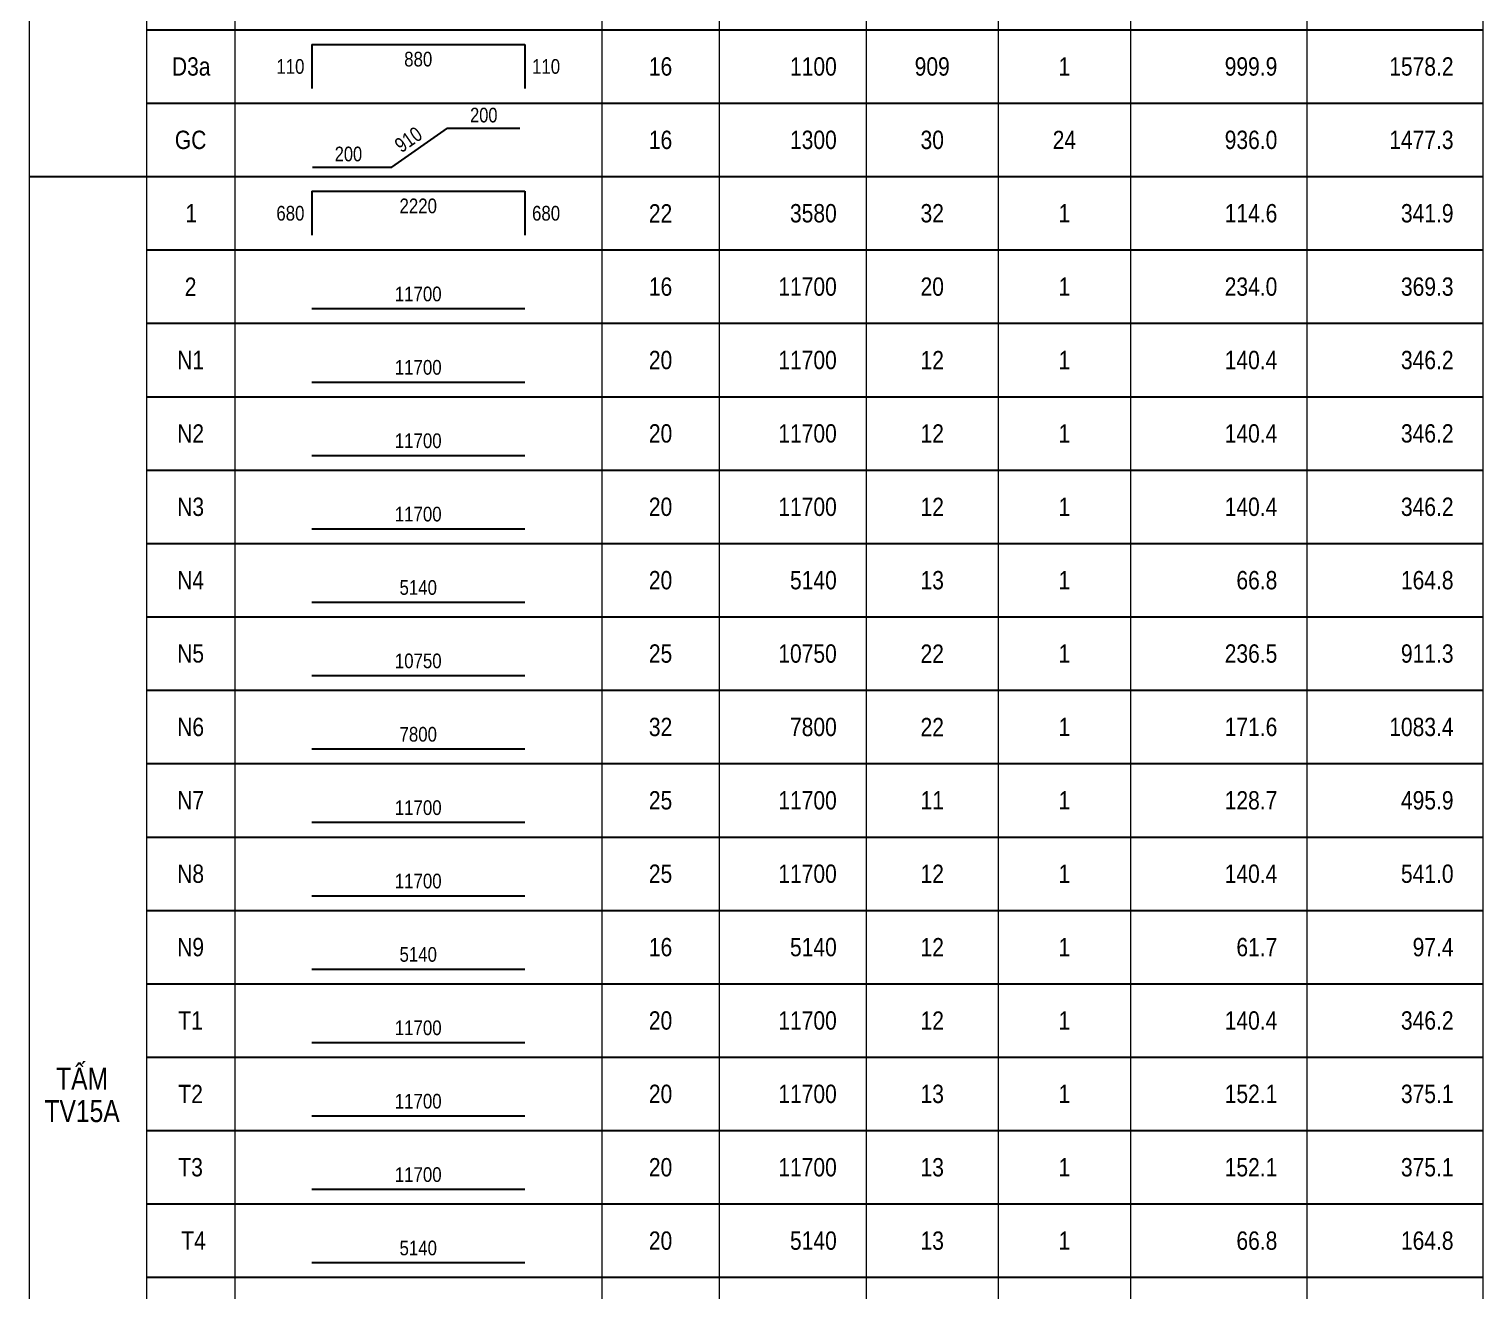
# Model space of a CAD drawing. Header units: millimetres. Extents: x -143483 to 1166745, y -1448440 to -1202244.
# Drawn here: x 521557 to 538057, y -1426578 to -1412249 of the extents above; entities that cross this region are included whole.
import ezdxf
from ezdxf.enums import TextEntityAlignment as Align

# ---------------------------------------------------------------- set-up
doc = ezdxf.new("R2010")
doc.units = ezdxf.units.MM
doc.header["$LTSCALE"] = 30
doc.layers.get('0').update_dxf_attribs({"lineweight": 9})
for name, color, linetype in [('ccu11-Thep', 4, 'Continuous'), ('ccu12-Dai', 6, 'Continuous'), ('ccu12-Manh', 8, 'Continuous'), ('ccu12-Text', 31, 'Continuous'), ('ccu12-Thay', 7, 'Continuous'), ('TEXT', 31, 'Continuous'), ('THEP', 4, 'Continuous')]:
    doc.layers.add(name, color=color, linetype=linetype)
doc.styles.add('ARIAL', font='arial_0.ttf')
doc.styles.add('Arial Narrow', font='ARIALN.TTF')
doc.styles.add('ccu11_simli', font='vnsimli.shx', dxfattribs={"width": 0.8})
doc.styles.add('ROMANS', font='arial_0.ttf', dxfattribs={"width": 0.8})

# ---------------------------------------------------------------- blocks, each defined once
blk = doc.blocks.new('TK_3')
at = {"layer": 'THEP'}
for p, q in [((2250, -200), (2250, -800)), ((5150, -200), (5150, -800))]:
    blk.add_line(p, q, dxfattribs=at)
blk.add_lwpolyline([(2250, -200), (5150, -200)], dxfattribs=at)
at = {"layer": 'TEXT', "style": 'ccu11_simli', "width": 0.8}
for tag, p in [('SH', (608, -500)), ('DK', (7000, -500)), ('SL', (10700, -500)), ('SCK', (12500, -500))]:
    blk.add_attdef(tag, text='', height=250, dxfattribs=at).set_placement(p, align=Align.MIDDLE)
blk.add_attdef('L2', text='', height=200, dxfattribs=at).set_placement((3700, -300), align=Align.TOP_CENTER)
for tag, height, p in [('L', 250, (9400, -500)), ('LA', 250, (15400, -500)), ('KL', 250, (17800, -500)), ('L1', 200, (2150, -500))]:
    blk.add_attdef(tag, text='', height=height, dxfattribs=at).set_placement(p, align=Align.MIDDLE_RIGHT)
blk.add_attdef('L3', text='', height=200, dxfattribs=at).set_placement((5250, -500), align=Align.MIDDLE_LEFT)
blk = doc.blocks.new('TK_0')
at = {"layer": 'TEXT', "style": 'ROMANS', "width": 0.8}
for tag, p in [('SH', (600, -500)), ('DK', (7000, -500)), ('SL', (10700, -500)), ('SCK', (12500, -500))]:
    blk.add_attdef(tag, text='', height=250, dxfattribs=at).set_placement(p, align=Align.MIDDLE)
for tag, p in [('L', (9400, -500)), ('LA', (15400, -500)), ('KL', (17800, -500))]:
    blk.add_attdef(tag, text='', height=250, dxfattribs=at).set_placement(p, align=Align.MIDDLE_RIGHT)
blk = doc.blocks.new('TK_1')
at = {"layer": 'THEP'}
blk.add_lwpolyline([(2250, -800), (5150, -800)], dxfattribs=at)
at = {"layer": 'TEXT', "style": 'ROMANS', "width": 0.8}
for tag, p in [('SH', (600, -500)), ('DK', (7000, -500)), ('SL', (10700, -500)), ('SCK', (12500, -500))]:
    blk.add_attdef(tag, text='', height=250, dxfattribs=at).set_placement(p, align=Align.MIDDLE)
for tag, p in [('L', (9400, -500)), ('LA', (15400, -500)), ('KL', (17800, -500))]:
    blk.add_attdef(tag, text='', height=250, dxfattribs=at).set_placement(p, align=Align.MIDDLE_RIGHT)
blk.add_attdef('L1', text='', height=200, dxfattribs=at).set_placement((3700, -700), align=Align.CENTER)

msp = doc.modelspace()

# ---------------------------------------------------------------- linework, layer by layer
for p, q in [((521557.22, -1386756.62), (521557.22, -1413923.29)), ((522890.56, -1386756.62), (522890.56, -1413923.29)), ((523890.56, -1386756.62), (523890.56, -1413923.29)), ((528057.22, -1386756.62), (528057.22, -1413923.29)), ((529390.56, -1386756.62), (529390.56, -1413923.29)), ((531057.22, -1386756.62), (531057.22, -1413923.29)), ((532557.22, -1386756.62), (532557.22, -1413923.29)), ((534057.22, -1386756.62), (534057.22, -1413923.29)), ((536057.22, -1386756.62), (536057.22, -1413923.29)), ((538057.22, -1386756.62), (538057.22, -1413923.29)), ((521557.22, -1413923.29), (521557.22, -1437256.63)), ((522890.56, -1413923.29), (522890.56, -1437256.63)), ((523890.56, -1413923.29), (523890.56, -1437256.63)), ((528057.22, -1413923.29), (528057.22, -1437256.63)), ((529390.56, -1413923.29), (529390.56, -1437256.63)), ((531057.22, -1413923.29), (531057.22, -1437256.63)), ((532557.22, -1413923.29), (532557.22, -1437256.63)), ((534057.22, -1413923.29), (534057.22, -1437256.63)), ((536057.22, -1413923.29), (536057.22, -1437256.63)), ((538057.22, -1413923.29), (538057.22, -1437256.63))]:
    msp.add_line(p, q)
at = {"layer": 'ccu11-Thep', "ltscale": 3000, "flags": 128}
msp.add_lwpolyline([(524772.65, -1413815.69), (525674.19, -1413815.69), (526305.34, -1413373.99), (527128.11, -1413373.99)], dxfattribs=at)
at = {"layer": 'ccu12-Manh'}
for p, q in [((522890.56, -1412256.63), (538057.22, -1412256.63)), ((522890.56, -1412256.63), (538057.22, -1412256.63)), ((522890.56, -1413089.96), (538057.22, -1413089.96)), ((531057.22, -1413089.96), (532557.22, -1413089.96)), ((521557.22, -1413923.29), (538057.22, -1413923.29)), ((522890.56, -1414756.63), (538057.22, -1414756.63)), ((522890.56, -1414756.63), (538057.22, -1414756.63)), ((522890.56, -1415589.96), (538057.22, -1415589.96)), ((522890.56, -1416423.29), (538057.22, -1416423.29)), ((522890.56, -1417256.63), (538057.22, -1417256.63)), ((522890.56, -1418089.96), (538057.22, -1418089.96)), ((522890.56, -1418923.29), (538057.22, -1418923.29)), ((522890.56, -1419756.63), (538057.22, -1419756.63)), ((522890.56, -1420589.96), (538057.22, -1420589.96)), ((522890.56, -1421423.29), (538057.22, -1421423.29)), ((522890.56, -1422256.63), (538057.22, -1422256.63)), ((522890.56, -1423089.96), (538057.22, -1423089.96)), ((522890.56, -1423923.29), (538057.22, -1423923.29)), ((522890.56, -1424756.63), (538057.22, -1424756.63)), ((522890.56, -1425589.96), (538057.22, -1425589.96)), ((522890.56, -1426423.29), (538057.22, -1426423.29))]:
    msp.add_line(p, q, dxfattribs=at)
at = {"layer": 'ccu12-Thay'}
msp.add_line((521557.22, -1413923.29), (538057.22, -1413923.29), dxfattribs=at)

# ---------------------------------------------------------------- block references
at = {"ltscale": 0.2}
ref = msp.add_blockref('TK_0', (522890.56, -1413089.96), dxfattribs=dict(at, xscale=0.833333338333486, yscale=0.833333338333486, zscale=0.833333338333486))
ref.add_attrib('SH', 'GC', dxfattribs={"layer": 'TEXT', "color": 1, "ltscale": 0.2, "height": 208.333, "style": 'Arial Narrow'}).set_placement((523390.56, -1413506.63), align=Align.MIDDLE)
ref.add_attrib('DK', '16', dxfattribs={"layer": 'TEXT', "color": 1, "ltscale": 0.2, "height": 208.333, "style": 'Arial Narrow'}).set_placement((528723.89, -1413506.63), align=Align.MIDDLE)
ref.add_attrib('L', '1300', dxfattribs={"layer": 'TEXT', "ltscale": 0.2, "height": 208.333, "style": 'Arial Narrow'}).set_placement((530723.89, -1413506.63), align=Align.MIDDLE_RIGHT)
ref.add_attrib('SL', '30', dxfattribs={"layer": 'TEXT', "color": 1, "ltscale": 0.2, "height": 208.333, "style": 'Arial Narrow'}).set_placement((531807.22, -1413506.63), align=Align.MIDDLE)
ref.add_attrib('SCK', '24', dxfattribs={"layer": 'TEXT', "color": 1, "ltscale": 0.2, "height": 208.333, "style": 'Arial Narrow'}).set_placement((533307.22, -1413506.63), align=Align.MIDDLE)
ref.add_attrib('LA', '936.0', dxfattribs={"layer": 'TEXT', "ltscale": 0.2, "height": 208.333, "style": 'Arial Narrow'}).set_placement((535723.89, -1413506.63), align=Align.MIDDLE_RIGHT)
ref.add_attrib('KL', '1477.3', dxfattribs={"layer": 'TEXT', "ltscale": 0.2, "height": 208.333, "style": 'Arial Narrow'}).set_placement((537723.89, -1413506.63), align=Align.MIDDLE_RIGHT)
at = {"layer": 'ccu12-Dai', "ltscale": 10000}
ref = msp.add_blockref('TK_3', (522890.56, -1412256.63), dxfattribs=dict(at, xscale=0.833333338333486, yscale=0.833333338333486, zscale=0.833333338333486))
ref.add_attrib('SH', 'D3a', dxfattribs={"layer": 'TEXT', "color": 1, "ltscale": 10000, "height": 208.333, "style": 'Arial Narrow'}).set_placement((523397.22, -1412673.29), align=Align.MIDDLE)
ref.add_attrib('DK', '16', dxfattribs={"layer": 'TEXT', "color": 1, "ltscale": 10000, "height": 208.333, "style": 'Arial Narrow'}).set_placement((528723.89, -1412673.29), align=Align.MIDDLE)
ref.add_attrib('L', '1100', dxfattribs={"layer": 'TEXT', "ltscale": 10000, "height": 208.333, "style": 'Arial Narrow'}).set_placement((530723.89, -1412673.29), align=Align.MIDDLE_RIGHT)
ref.add_attrib('SL', '909', dxfattribs={"layer": 'TEXT', "color": 1, "ltscale": 10000, "height": 208.333, "style": 'Arial Narrow'}).set_placement((531807.22, -1412673.29), align=Align.MIDDLE)
ref.add_attrib('SCK', '1', dxfattribs={"layer": 'TEXT', "color": 1, "ltscale": 10000, "height": 208.33, "style": 'Arial Narrow'}).set_placement((533307.22, -1412673.29), align=Align.MIDDLE)
ref.add_attrib('LA', '999.9', dxfattribs={"layer": 'TEXT', "ltscale": 10000, "height": 208.333, "style": 'Arial Narrow'}).set_placement((535723.89, -1412673.29), align=Align.MIDDLE_RIGHT)
ref.add_attrib('KL', '1578.2', dxfattribs={"layer": 'TEXT', "ltscale": 10000, "height": 208.333, "style": 'Arial Narrow'}).set_placement((537723.89, -1412673.29), align=Align.MIDDLE_RIGHT)
ref.add_attrib('L1', '110', dxfattribs={"layer": 'TEXT', "ltscale": 10000, "height": 166.667, "style": 'Arial Narrow'}).set_placement((524682.22, -1412673.29), align=Align.MIDDLE_RIGHT)
ref.add_attrib('L2', '880', dxfattribs={"layer": 'TEXT', "ltscale": 10000, "height": 166.667, "style": 'Arial Narrow'}).set_placement((525973.89, -1412506.63), align=Align.TOP_CENTER)
ref.add_attrib('L3', '110', dxfattribs={"layer": 'TEXT', "ltscale": 10000, "height": 166.667, "style": 'Arial Narrow'}).set_placement((527265.56, -1412673.29), align=Align.MIDDLE_LEFT)
ref = msp.add_blockref('TK_3', (522890.56, -1413923.29), dxfattribs=dict(at, xscale=0.833333338333486, yscale=0.833333338333486, zscale=0.833333338333486))
ref.add_attrib('SH', '1', dxfattribs={"layer": 'TEXT', "color": 1, "ltscale": 10000, "height": 208.33, "style": 'Arial Narrow'}).set_placement((523397.22, -1414339.96), align=Align.MIDDLE)
ref.add_attrib('DK', '22', dxfattribs={"layer": 'TEXT', "color": 1, "ltscale": 10000, "height": 208.333, "style": 'Arial Narrow'}).set_placement((528723.89, -1414339.96), align=Align.MIDDLE)
ref.add_attrib('L', '3580', dxfattribs={"layer": 'TEXT', "ltscale": 10000, "height": 208.333, "style": 'Arial Narrow'}).set_placement((530723.89, -1414339.96), align=Align.MIDDLE_RIGHT)
ref.add_attrib('SL', '32', dxfattribs={"layer": 'TEXT', "color": 1, "ltscale": 10000, "height": 208.333, "style": 'Arial Narrow'}).set_placement((531807.22, -1414339.96), align=Align.MIDDLE)
ref.add_attrib('SCK', '1', dxfattribs={"layer": 'TEXT', "color": 1, "ltscale": 10000, "height": 208.33, "style": 'Arial Narrow'}).set_placement((533307.22, -1414339.96), align=Align.MIDDLE)
ref.add_attrib('LA', '114.6', dxfattribs={"layer": 'TEXT', "ltscale": 10000, "height": 208.333, "style": 'Arial Narrow'}).set_placement((535723.89, -1414339.96), align=Align.MIDDLE_RIGHT)
ref.add_attrib('KL', '341.9', dxfattribs={"layer": 'TEXT', "ltscale": 10000, "height": 208.333, "style": 'Arial Narrow'}).set_placement((537723.89, -1414339.96), align=Align.MIDDLE_RIGHT)
ref.add_attrib('L1', '680', dxfattribs={"layer": 'TEXT', "ltscale": 10000, "height": 166.667, "style": 'Arial Narrow'}).set_placement((524682.22, -1414339.96), align=Align.MIDDLE_RIGHT)
ref.add_attrib('L2', '2220', dxfattribs={"layer": 'TEXT', "ltscale": 10000, "height": 166.667, "style": 'Arial Narrow'}).set_placement((525973.89, -1414173.29), align=Align.TOP_CENTER)
ref.add_attrib('L3', '680', dxfattribs={"layer": 'TEXT', "ltscale": 10000, "height": 166.667, "style": 'Arial Narrow'}).set_placement((527265.56, -1414339.96), align=Align.MIDDLE_LEFT)
ref = msp.add_blockref('TK_1', (522890.56, -1414756.63), dxfattribs=dict(at, xscale=0.833333338333486, yscale=0.833333338333486, zscale=0.833333338333486))
ref.add_attrib('SH', '2', dxfattribs={"layer": 'TEXT', "color": 1, "ltscale": 10000, "height": 208.33, "style": 'Arial Narrow'}).set_placement((523390.56, -1415173.29), align=Align.MIDDLE)
ref.add_attrib('DK', '16', dxfattribs={"layer": 'TEXT', "color": 1, "ltscale": 10000, "height": 208.333, "style": 'Arial Narrow'}).set_placement((528723.89, -1415173.29), align=Align.MIDDLE)
ref.add_attrib('L', '11700', dxfattribs={"layer": 'TEXT', "ltscale": 10000, "height": 208.333, "style": 'Arial Narrow'}).set_placement((530723.89, -1415173.29), align=Align.MIDDLE_RIGHT)
ref.add_attrib('SL', '20', dxfattribs={"layer": 'TEXT', "color": 1, "ltscale": 10000, "height": 208.333, "style": 'Arial Narrow'}).set_placement((531807.22, -1415173.29), align=Align.MIDDLE)
ref.add_attrib('SCK', '1', dxfattribs={"layer": 'TEXT', "color": 1, "ltscale": 10000, "height": 208.33, "style": 'Arial Narrow'}).set_placement((533307.22, -1415173.29), align=Align.MIDDLE)
ref.add_attrib('LA', '234.0', dxfattribs={"layer": 'TEXT', "ltscale": 10000, "height": 208.333, "style": 'Arial Narrow'}).set_placement((535723.89, -1415173.29), align=Align.MIDDLE_RIGHT)
ref.add_attrib('KL', '369.3', dxfattribs={"layer": 'TEXT', "ltscale": 10000, "height": 208.333, "style": 'Arial Narrow'}).set_placement((537723.89, -1415173.29), align=Align.MIDDLE_RIGHT)
ref.add_attrib('L1', '11700', dxfattribs={"layer": 'TEXT', "ltscale": 10000, "height": 166.667, "style": 'Arial Narrow'}).set_placement((525973.89, -1415339.96), align=Align.CENTER)
ref = msp.add_blockref('TK_1', (522890.56, -1415589.96), dxfattribs=dict(at, xscale=0.833333338333486, yscale=0.833333338333486, zscale=0.833333338333486))
ref.add_attrib('SH', 'N1', dxfattribs={"layer": 'TEXT', "color": 1, "ltscale": 10000, "height": 208.333, "style": 'Arial Narrow'}).set_placement((523390.56, -1416006.63), align=Align.MIDDLE)
ref.add_attrib('DK', '20', dxfattribs={"layer": 'TEXT', "color": 1, "ltscale": 10000, "height": 208.333, "style": 'Arial Narrow'}).set_placement((528723.89, -1416006.63), align=Align.MIDDLE)
ref.add_attrib('L', '11700', dxfattribs={"layer": 'TEXT', "ltscale": 10000, "height": 208.333, "style": 'Arial Narrow'}).set_placement((530723.89, -1416006.63), align=Align.MIDDLE_RIGHT)
ref.add_attrib('SL', '12', dxfattribs={"layer": 'TEXT', "color": 1, "ltscale": 10000, "height": 208.333, "style": 'Arial Narrow'}).set_placement((531807.22, -1416006.63), align=Align.MIDDLE)
ref.add_attrib('SCK', '1', dxfattribs={"layer": 'TEXT', "color": 1, "ltscale": 10000, "height": 208.33, "style": 'Arial Narrow'}).set_placement((533307.22, -1416006.63), align=Align.MIDDLE)
ref.add_attrib('LA', '140.4', dxfattribs={"layer": 'TEXT', "ltscale": 10000, "height": 208.333, "style": 'Arial Narrow'}).set_placement((535723.89, -1416006.63), align=Align.MIDDLE_RIGHT)
ref.add_attrib('KL', '346.2', dxfattribs={"layer": 'TEXT', "ltscale": 10000, "height": 208.333, "style": 'Arial Narrow'}).set_placement((537723.89, -1416006.63), align=Align.MIDDLE_RIGHT)
ref.add_attrib('L1', '11700', dxfattribs={"layer": 'TEXT', "ltscale": 10000, "height": 166.667, "style": 'Arial Narrow'}).set_placement((525973.89, -1416173.29), align=Align.CENTER)
ref = msp.add_blockref('TK_1', (522890.56, -1416423.29), dxfattribs=dict(at, xscale=0.833333338333486, yscale=0.833333338333486, zscale=0.833333338333486))
ref.add_attrib('SH', 'N2', dxfattribs={"layer": 'TEXT', "color": 1, "ltscale": 10000, "height": 208.333, "style": 'Arial Narrow'}).set_placement((523390.56, -1416839.96), align=Align.MIDDLE)
ref.add_attrib('DK', '20', dxfattribs={"layer": 'TEXT', "color": 1, "ltscale": 10000, "height": 208.333, "style": 'Arial Narrow'}).set_placement((528723.89, -1416839.96), align=Align.MIDDLE)
ref.add_attrib('L', '11700', dxfattribs={"layer": 'TEXT', "ltscale": 10000, "height": 208.333, "style": 'Arial Narrow'}).set_placement((530723.89, -1416839.96), align=Align.MIDDLE_RIGHT)
ref.add_attrib('SL', '12', dxfattribs={"layer": 'TEXT', "color": 1, "ltscale": 10000, "height": 208.333, "style": 'Arial Narrow'}).set_placement((531807.22, -1416839.96), align=Align.MIDDLE)
ref.add_attrib('SCK', '1', dxfattribs={"layer": 'TEXT', "color": 1, "ltscale": 10000, "height": 208.33, "style": 'Arial Narrow'}).set_placement((533307.22, -1416839.96), align=Align.MIDDLE)
ref.add_attrib('LA', '140.4', dxfattribs={"layer": 'TEXT', "ltscale": 10000, "height": 208.333, "style": 'Arial Narrow'}).set_placement((535723.89, -1416839.96), align=Align.MIDDLE_RIGHT)
ref.add_attrib('KL', '346.2', dxfattribs={"layer": 'TEXT', "ltscale": 10000, "height": 208.333, "style": 'Arial Narrow'}).set_placement((537723.89, -1416839.96), align=Align.MIDDLE_RIGHT)
ref.add_attrib('L1', '11700', dxfattribs={"layer": 'TEXT', "ltscale": 10000, "height": 166.667, "style": 'Arial Narrow'}).set_placement((525973.89, -1417006.63), align=Align.CENTER)
ref = msp.add_blockref('TK_1', (522890.56, -1417256.63), dxfattribs=dict(at, xscale=0.833333338333486, yscale=0.833333338333486, zscale=0.833333338333486))
ref.add_attrib('SH', 'N3', dxfattribs={"layer": 'TEXT', "color": 1, "ltscale": 10000, "height": 208.333, "style": 'Arial Narrow'}).set_placement((523390.56, -1417673.29), align=Align.MIDDLE)
ref.add_attrib('DK', '20', dxfattribs={"layer": 'TEXT', "color": 1, "ltscale": 10000, "height": 208.333, "style": 'Arial Narrow'}).set_placement((528723.89, -1417673.29), align=Align.MIDDLE)
ref.add_attrib('L', '11700', dxfattribs={"layer": 'TEXT', "ltscale": 10000, "height": 208.333, "style": 'Arial Narrow'}).set_placement((530723.89, -1417673.29), align=Align.MIDDLE_RIGHT)
ref.add_attrib('SL', '12', dxfattribs={"layer": 'TEXT', "color": 1, "ltscale": 10000, "height": 208.333, "style": 'Arial Narrow'}).set_placement((531807.22, -1417673.29), align=Align.MIDDLE)
ref.add_attrib('SCK', '1', dxfattribs={"layer": 'TEXT', "color": 1, "ltscale": 10000, "height": 208.33, "style": 'Arial Narrow'}).set_placement((533307.22, -1417673.29), align=Align.MIDDLE)
ref.add_attrib('LA', '140.4', dxfattribs={"layer": 'TEXT', "ltscale": 10000, "height": 208.333, "style": 'Arial Narrow'}).set_placement((535723.89, -1417673.29), align=Align.MIDDLE_RIGHT)
ref.add_attrib('KL', '346.2', dxfattribs={"layer": 'TEXT', "ltscale": 10000, "height": 208.333, "style": 'Arial Narrow'}).set_placement((537723.89, -1417673.29), align=Align.MIDDLE_RIGHT)
ref.add_attrib('L1', '11700', dxfattribs={"layer": 'TEXT', "ltscale": 10000, "height": 166.667, "style": 'Arial Narrow'}).set_placement((525973.89, -1417839.96), align=Align.CENTER)
ref = msp.add_blockref('TK_1', (522890.56, -1418089.96), dxfattribs=dict(at, xscale=0.833333338333486, yscale=0.833333338333486, zscale=0.833333338333486))
ref.add_attrib('SH', 'N4', dxfattribs={"layer": 'TEXT', "color": 1, "ltscale": 10000, "height": 208.333, "style": 'Arial Narrow'}).set_placement((523390.56, -1418506.63), align=Align.MIDDLE)
ref.add_attrib('DK', '20', dxfattribs={"layer": 'TEXT', "color": 1, "ltscale": 10000, "height": 208.333, "style": 'Arial Narrow'}).set_placement((528723.89, -1418506.63), align=Align.MIDDLE)
ref.add_attrib('L', '5140', dxfattribs={"layer": 'TEXT', "ltscale": 10000, "height": 208.333, "style": 'Arial Narrow'}).set_placement((530723.89, -1418506.63), align=Align.MIDDLE_RIGHT)
ref.add_attrib('SL', '13', dxfattribs={"layer": 'TEXT', "color": 1, "ltscale": 10000, "height": 208.333, "style": 'Arial Narrow'}).set_placement((531807.22, -1418506.63), align=Align.MIDDLE)
ref.add_attrib('SCK', '1', dxfattribs={"layer": 'TEXT', "color": 1, "ltscale": 10000, "height": 208.33, "style": 'Arial Narrow'}).set_placement((533307.22, -1418506.63), align=Align.MIDDLE)
ref.add_attrib('LA', '66.8', dxfattribs={"layer": 'TEXT', "ltscale": 10000, "height": 208.333, "style": 'Arial Narrow'}).set_placement((535723.89, -1418506.63), align=Align.MIDDLE_RIGHT)
ref.add_attrib('KL', '164.8', dxfattribs={"layer": 'TEXT', "ltscale": 10000, "height": 208.333, "style": 'Arial Narrow'}).set_placement((537723.89, -1418506.63), align=Align.MIDDLE_RIGHT)
ref.add_attrib('L1', '5140', dxfattribs={"layer": 'TEXT', "ltscale": 10000, "height": 166.667, "style": 'Arial Narrow'}).set_placement((525973.89, -1418673.29), align=Align.CENTER)
ref = msp.add_blockref('TK_1', (522890.56, -1418923.29), dxfattribs=dict(at, xscale=0.833333338333486, yscale=0.833333338333486, zscale=0.833333338333486))
ref.add_attrib('SH', 'N5', dxfattribs={"layer": 'TEXT', "color": 1, "ltscale": 10000, "height": 208.333, "style": 'Arial Narrow'}).set_placement((523390.56, -1419339.96), align=Align.MIDDLE)
ref.add_attrib('DK', '25', dxfattribs={"layer": 'TEXT', "color": 1, "ltscale": 10000, "height": 208.333, "style": 'Arial Narrow'}).set_placement((528723.89, -1419339.96), align=Align.MIDDLE)
ref.add_attrib('L', '10750', dxfattribs={"layer": 'TEXT', "ltscale": 10000, "height": 208.333, "style": 'Arial Narrow'}).set_placement((530723.89, -1419339.96), align=Align.MIDDLE_RIGHT)
ref.add_attrib('SL', '22', dxfattribs={"layer": 'TEXT', "color": 1, "ltscale": 10000, "height": 208.333, "style": 'Arial Narrow'}).set_placement((531807.22, -1419339.96), align=Align.MIDDLE)
ref.add_attrib('SCK', '1', dxfattribs={"layer": 'TEXT', "color": 1, "ltscale": 10000, "height": 208.33, "style": 'Arial Narrow'}).set_placement((533307.22, -1419339.96), align=Align.MIDDLE)
ref.add_attrib('LA', '236.5', dxfattribs={"layer": 'TEXT', "ltscale": 10000, "height": 208.333, "style": 'Arial Narrow'}).set_placement((535723.89, -1419339.96), align=Align.MIDDLE_RIGHT)
ref.add_attrib('KL', '911.3', dxfattribs={"layer": 'TEXT', "ltscale": 10000, "height": 208.333, "style": 'Arial Narrow'}).set_placement((537723.89, -1419339.96), align=Align.MIDDLE_RIGHT)
ref.add_attrib('L1', '10750', dxfattribs={"layer": 'TEXT', "ltscale": 10000, "height": 166.667, "style": 'Arial Narrow'}).set_placement((525973.89, -1419506.63), align=Align.CENTER)
ref = msp.add_blockref('TK_1', (522890.56, -1419756.63), dxfattribs=dict(at, xscale=0.833333338333486, yscale=0.833333338333486, zscale=0.833333338333486))
ref.add_attrib('SH', 'N6', dxfattribs={"layer": 'TEXT', "color": 1, "ltscale": 10000, "height": 208.333, "style": 'Arial Narrow'}).set_placement((523390.56, -1420173.29), align=Align.MIDDLE)
ref.add_attrib('DK', '32', dxfattribs={"layer": 'TEXT', "color": 1, "ltscale": 10000, "height": 208.333, "style": 'Arial Narrow'}).set_placement((528723.89, -1420173.29), align=Align.MIDDLE)
ref.add_attrib('L', '7800', dxfattribs={"layer": 'TEXT', "ltscale": 10000, "height": 208.333, "style": 'Arial Narrow'}).set_placement((530723.89, -1420173.29), align=Align.MIDDLE_RIGHT)
ref.add_attrib('SL', '22', dxfattribs={"layer": 'TEXT', "color": 1, "ltscale": 10000, "height": 208.333, "style": 'Arial Narrow'}).set_placement((531807.22, -1420173.29), align=Align.MIDDLE)
ref.add_attrib('SCK', '1', dxfattribs={"layer": 'TEXT', "color": 1, "ltscale": 10000, "height": 208.33, "style": 'Arial Narrow'}).set_placement((533307.22, -1420173.29), align=Align.MIDDLE)
ref.add_attrib('LA', '171.6', dxfattribs={"layer": 'TEXT', "ltscale": 10000, "height": 208.333, "style": 'Arial Narrow'}).set_placement((535723.89, -1420173.29), align=Align.MIDDLE_RIGHT)
ref.add_attrib('KL', '1083.4', dxfattribs={"layer": 'TEXT', "ltscale": 10000, "height": 208.333, "style": 'Arial Narrow'}).set_placement((537723.89, -1420173.29), align=Align.MIDDLE_RIGHT)
ref.add_attrib('L1', '7800', dxfattribs={"layer": 'TEXT', "ltscale": 10000, "height": 166.667, "style": 'Arial Narrow'}).set_placement((525973.89, -1420339.96), align=Align.CENTER)
ref = msp.add_blockref('TK_1', (522890.56, -1420589.96), dxfattribs=dict(at, xscale=0.833333338333486, yscale=0.833333338333486, zscale=0.833333338333486))
ref.add_attrib('SH', 'N7', dxfattribs={"layer": 'TEXT', "color": 1, "ltscale": 10000, "height": 208.333, "style": 'Arial Narrow'}).set_placement((523390.56, -1421006.63), align=Align.MIDDLE)
ref.add_attrib('DK', '25', dxfattribs={"layer": 'TEXT', "color": 1, "ltscale": 10000, "height": 208.333, "style": 'Arial Narrow'}).set_placement((528723.89, -1421006.63), align=Align.MIDDLE)
ref.add_attrib('L', '11700', dxfattribs={"layer": 'TEXT', "ltscale": 10000, "height": 208.333, "style": 'Arial Narrow'}).set_placement((530723.89, -1421006.63), align=Align.MIDDLE_RIGHT)
ref.add_attrib('SL', '11', dxfattribs={"layer": 'TEXT', "color": 1, "ltscale": 10000, "height": 208.333, "style": 'Arial Narrow'}).set_placement((531807.22, -1421006.63), align=Align.MIDDLE)
ref.add_attrib('SCK', '1', dxfattribs={"layer": 'TEXT', "color": 1, "ltscale": 10000, "height": 208.33, "style": 'Arial Narrow'}).set_placement((533307.22, -1421006.63), align=Align.MIDDLE)
ref.add_attrib('LA', '128.7', dxfattribs={"layer": 'TEXT', "ltscale": 10000, "height": 208.333, "style": 'Arial Narrow'}).set_placement((535723.89, -1421006.63), align=Align.MIDDLE_RIGHT)
ref.add_attrib('KL', '495.9', dxfattribs={"layer": 'TEXT', "ltscale": 10000, "height": 208.333, "style": 'Arial Narrow'}).set_placement((537723.89, -1421006.63), align=Align.MIDDLE_RIGHT)
ref.add_attrib('L1', '11700', dxfattribs={"layer": 'TEXT', "ltscale": 10000, "height": 166.667, "style": 'Arial Narrow'}).set_placement((525973.89, -1421173.29), align=Align.CENTER)
ref = msp.add_blockref('TK_1', (522890.56, -1421423.29), dxfattribs=dict(at, xscale=0.833333338333486, yscale=0.833333338333486, zscale=0.833333338333486))
ref.add_attrib('SH', 'N8', dxfattribs={"layer": 'TEXT', "color": 1, "ltscale": 10000, "height": 208.333, "style": 'Arial Narrow'}).set_placement((523390.56, -1421839.96), align=Align.MIDDLE)
ref.add_attrib('DK', '25', dxfattribs={"layer": 'TEXT', "color": 1, "ltscale": 10000, "height": 208.333, "style": 'Arial Narrow'}).set_placement((528723.89, -1421839.96), align=Align.MIDDLE)
ref.add_attrib('L', '11700', dxfattribs={"layer": 'TEXT', "ltscale": 10000, "height": 208.333, "style": 'Arial Narrow'}).set_placement((530723.89, -1421839.96), align=Align.MIDDLE_RIGHT)
ref.add_attrib('SL', '12', dxfattribs={"layer": 'TEXT', "color": 1, "ltscale": 10000, "height": 208.333, "style": 'Arial Narrow'}).set_placement((531807.22, -1421839.96), align=Align.MIDDLE)
ref.add_attrib('SCK', '1', dxfattribs={"layer": 'TEXT', "color": 1, "ltscale": 10000, "height": 208.33, "style": 'Arial Narrow'}).set_placement((533307.22, -1421839.96), align=Align.MIDDLE)
ref.add_attrib('LA', '140.4', dxfattribs={"layer": 'TEXT', "ltscale": 10000, "height": 208.333, "style": 'Arial Narrow'}).set_placement((535723.89, -1421839.96), align=Align.MIDDLE_RIGHT)
ref.add_attrib('KL', '541.0', dxfattribs={"layer": 'TEXT', "ltscale": 10000, "height": 208.333, "style": 'Arial Narrow'}).set_placement((537723.89, -1421839.96), align=Align.MIDDLE_RIGHT)
ref.add_attrib('L1', '11700', dxfattribs={"layer": 'TEXT', "ltscale": 10000, "height": 166.667, "style": 'Arial Narrow'}).set_placement((525973.89, -1422006.63), align=Align.CENTER)
ref = msp.add_blockref('TK_1', (522890.56, -1422256.63), dxfattribs=dict(at, xscale=0.833333338333486, yscale=0.833333338333486, zscale=0.833333338333486))
ref.add_attrib('SH', 'N9', dxfattribs={"layer": 'TEXT', "color": 1, "ltscale": 10000, "height": 208.333, "style": 'Arial Narrow'}).set_placement((523390.56, -1422673.29), align=Align.MIDDLE)
ref.add_attrib('DK', '16', dxfattribs={"layer": 'TEXT', "color": 1, "ltscale": 10000, "height": 208.333, "style": 'Arial Narrow'}).set_placement((528723.89, -1422673.29), align=Align.MIDDLE)
ref.add_attrib('L', '5140', dxfattribs={"layer": 'TEXT', "ltscale": 10000, "height": 208.333, "style": 'Arial Narrow'}).set_placement((530723.89, -1422673.29), align=Align.MIDDLE_RIGHT)
ref.add_attrib('SL', '12', dxfattribs={"layer": 'TEXT', "color": 1, "ltscale": 10000, "height": 208.333, "style": 'Arial Narrow'}).set_placement((531807.22, -1422673.29), align=Align.MIDDLE)
ref.add_attrib('SCK', '1', dxfattribs={"layer": 'TEXT', "color": 1, "ltscale": 10000, "height": 208.33, "style": 'Arial Narrow'}).set_placement((533307.22, -1422673.29), align=Align.MIDDLE)
ref.add_attrib('LA', '61.7', dxfattribs={"layer": 'TEXT', "ltscale": 10000, "height": 208.333, "style": 'Arial Narrow'}).set_placement((535723.89, -1422673.29), align=Align.MIDDLE_RIGHT)
ref.add_attrib('KL', '97.4', dxfattribs={"layer": 'TEXT', "ltscale": 10000, "height": 208.333, "style": 'Arial Narrow'}).set_placement((537723.89, -1422673.29), align=Align.MIDDLE_RIGHT)
ref.add_attrib('L1', '5140', dxfattribs={"layer": 'TEXT', "ltscale": 10000, "height": 166.667, "style": 'Arial Narrow'}).set_placement((525973.89, -1422839.96), align=Align.CENTER)
ref = msp.add_blockref('TK_1', (522890.56, -1423089.96), dxfattribs=dict(at, xscale=0.833333338333486, yscale=0.833333338333486, zscale=0.833333338333486))
ref.add_attrib('SH', 'T1', dxfattribs={"layer": 'TEXT', "color": 1, "ltscale": 10000, "height": 208.333, "style": 'Arial Narrow'}).set_placement((523390.56, -1423506.63), align=Align.MIDDLE)
ref.add_attrib('DK', '20', dxfattribs={"layer": 'TEXT', "color": 1, "ltscale": 10000, "height": 208.333, "style": 'Arial Narrow'}).set_placement((528723.89, -1423506.63), align=Align.MIDDLE)
ref.add_attrib('L', '11700', dxfattribs={"layer": 'TEXT', "ltscale": 10000, "height": 208.333, "style": 'Arial Narrow'}).set_placement((530723.89, -1423506.63), align=Align.MIDDLE_RIGHT)
ref.add_attrib('SL', '12', dxfattribs={"layer": 'TEXT', "color": 1, "ltscale": 10000, "height": 208.333, "style": 'Arial Narrow'}).set_placement((531807.22, -1423506.63), align=Align.MIDDLE)
ref.add_attrib('SCK', '1', dxfattribs={"layer": 'TEXT', "color": 1, "ltscale": 10000, "height": 208.33, "style": 'Arial Narrow'}).set_placement((533307.22, -1423506.63), align=Align.MIDDLE)
ref.add_attrib('LA', '140.4', dxfattribs={"layer": 'TEXT', "ltscale": 10000, "height": 208.333, "style": 'Arial Narrow'}).set_placement((535723.89, -1423506.63), align=Align.MIDDLE_RIGHT)
ref.add_attrib('KL', '346.2', dxfattribs={"layer": 'TEXT', "ltscale": 10000, "height": 208.333, "style": 'Arial Narrow'}).set_placement((537723.89, -1423506.63), align=Align.MIDDLE_RIGHT)
ref.add_attrib('L1', '11700', dxfattribs={"layer": 'TEXT', "ltscale": 10000, "height": 166.667, "style": 'Arial Narrow'}).set_placement((525973.89, -1423673.29), align=Align.CENTER)
ref = msp.add_blockref('TK_1', (522890.56, -1423923.29), dxfattribs=dict(at, xscale=0.833333338333486, yscale=0.833333338333486, zscale=0.833333338333486))
ref.add_attrib('SH', 'T2', dxfattribs={"layer": 'TEXT', "color": 1, "ltscale": 10000, "height": 208.333, "style": 'Arial Narrow'}).set_placement((523390.56, -1424339.96), align=Align.MIDDLE)
ref.add_attrib('DK', '20', dxfattribs={"layer": 'TEXT', "color": 1, "ltscale": 10000, "height": 208.333, "style": 'Arial Narrow'}).set_placement((528723.89, -1424339.96), align=Align.MIDDLE)
ref.add_attrib('L', '11700', dxfattribs={"layer": 'TEXT', "ltscale": 10000, "height": 208.333, "style": 'Arial Narrow'}).set_placement((530723.89, -1424339.96), align=Align.MIDDLE_RIGHT)
ref.add_attrib('SL', '13', dxfattribs={"layer": 'TEXT', "color": 1, "ltscale": 10000, "height": 208.333, "style": 'Arial Narrow'}).set_placement((531807.22, -1424339.96), align=Align.MIDDLE)
ref.add_attrib('SCK', '1', dxfattribs={"layer": 'TEXT', "color": 1, "ltscale": 10000, "height": 208.33, "style": 'Arial Narrow'}).set_placement((533307.22, -1424339.96), align=Align.MIDDLE)
ref.add_attrib('LA', '152.1', dxfattribs={"layer": 'TEXT', "ltscale": 10000, "height": 208.333, "style": 'Arial Narrow'}).set_placement((535723.89, -1424339.96), align=Align.MIDDLE_RIGHT)
ref.add_attrib('KL', '375.1', dxfattribs={"layer": 'TEXT', "ltscale": 10000, "height": 208.333, "style": 'Arial Narrow'}).set_placement((537723.89, -1424339.96), align=Align.MIDDLE_RIGHT)
ref.add_attrib('L1', '11700', dxfattribs={"layer": 'TEXT', "ltscale": 10000, "height": 166.667, "style": 'Arial Narrow'}).set_placement((525973.89, -1424506.63), align=Align.CENTER)
ref = msp.add_blockref('TK_1', (522890.56, -1424756.63), dxfattribs=dict(at, xscale=0.833333338333486, yscale=0.833333338333486, zscale=0.833333338333486))
ref.add_attrib('SH', 'T3', dxfattribs={"layer": 'TEXT', "color": 1, "ltscale": 10000, "height": 208.333, "style": 'Arial Narrow'}).set_placement((523390.56, -1425173.29), align=Align.MIDDLE)
ref.add_attrib('DK', '20', dxfattribs={"layer": 'TEXT', "color": 1, "ltscale": 10000, "height": 208.333, "style": 'Arial Narrow'}).set_placement((528723.89, -1425173.29), align=Align.MIDDLE)
ref.add_attrib('L', '11700', dxfattribs={"layer": 'TEXT', "ltscale": 10000, "height": 208.333, "style": 'Arial Narrow'}).set_placement((530723.89, -1425173.29), align=Align.MIDDLE_RIGHT)
ref.add_attrib('SL', '13', dxfattribs={"layer": 'TEXT', "color": 1, "ltscale": 10000, "height": 208.333, "style": 'Arial Narrow'}).set_placement((531807.22, -1425173.29), align=Align.MIDDLE)
ref.add_attrib('SCK', '1', dxfattribs={"layer": 'TEXT', "color": 1, "ltscale": 10000, "height": 208.33, "style": 'Arial Narrow'}).set_placement((533307.22, -1425173.29), align=Align.MIDDLE)
ref.add_attrib('LA', '152.1', dxfattribs={"layer": 'TEXT', "ltscale": 10000, "height": 208.333, "style": 'Arial Narrow'}).set_placement((535723.89, -1425173.29), align=Align.MIDDLE_RIGHT)
ref.add_attrib('KL', '375.1', dxfattribs={"layer": 'TEXT', "ltscale": 10000, "height": 208.333, "style": 'Arial Narrow'}).set_placement((537723.89, -1425173.29), align=Align.MIDDLE_RIGHT)
ref.add_attrib('L1', '11700', dxfattribs={"layer": 'TEXT', "ltscale": 10000, "height": 166.667, "style": 'Arial Narrow'}).set_placement((525973.89, -1425339.96), align=Align.CENTER)
ref = msp.add_blockref('TK_1', (522890.56, -1425589.96), dxfattribs=dict(at, xscale=0.833333338333486, yscale=0.833333338333486, zscale=0.833333338333486))
ref.add_attrib('SH', ' T4', dxfattribs={"layer": 'TEXT', "color": 1, "ltscale": 10000, "height": 208.333, "style": 'Arial Narrow'}).set_placement((523390.56, -1426006.63), align=Align.MIDDLE)
ref.add_attrib('DK', '20', dxfattribs={"layer": 'TEXT', "color": 1, "ltscale": 10000, "height": 208.333, "style": 'Arial Narrow'}).set_placement((528723.89, -1426006.63), align=Align.MIDDLE)
ref.add_attrib('L', '5140', dxfattribs={"layer": 'TEXT', "ltscale": 10000, "height": 208.333, "style": 'Arial Narrow'}).set_placement((530723.89, -1426006.63), align=Align.MIDDLE_RIGHT)
ref.add_attrib('SL', '13', dxfattribs={"layer": 'TEXT', "color": 1, "ltscale": 10000, "height": 208.333, "style": 'Arial Narrow'}).set_placement((531807.22, -1426006.63), align=Align.MIDDLE)
ref.add_attrib('SCK', '1', dxfattribs={"layer": 'TEXT', "color": 1, "ltscale": 10000, "height": 208.33, "style": 'Arial Narrow'}).set_placement((533307.22, -1426006.63), align=Align.MIDDLE)
ref.add_attrib('LA', '66.8', dxfattribs={"layer": 'TEXT', "ltscale": 10000, "height": 208.333, "style": 'Arial Narrow'}).set_placement((535723.89, -1426006.63), align=Align.MIDDLE_RIGHT)
ref.add_attrib('KL', '164.8', dxfattribs={"layer": 'TEXT', "ltscale": 10000, "height": 208.333, "style": 'Arial Narrow'}).set_placement((537723.89, -1426006.63), align=Align.MIDDLE_RIGHT)
ref.add_attrib('L1', '5140', dxfattribs={"layer": 'TEXT', "ltscale": 10000, "height": 166.667, "style": 'Arial Narrow'}).set_placement((525973.89, -1426173.29), align=Align.CENTER)

# ---------------------------------------------------------------- texts
at = {"layer": 'ccu12-Text', "color": 2, "style": 'ARIAL', "width": 0.8}
for s, p in [('TẤM', (522158.94, -1424292.95)), ('TV15A', (522158.94, -1424660.63))]:
    msp.add_text(s, height=250, dxfattribs=at).set_placement(p, align=Align.CENTER)
at = {"layer": 'TEXT', "style": 'ROMANS', "width": 0.8}
for p in [(526562.46, -1413225.33), (525026.37, -1413667.03)]:
    msp.add_attdef('200', text='0', height=166.67, dxfattribs=at).set_placement(p, align=Align.MIDDLE_LEFT)
msp.add_attdef('910', text='0', height=166.67, rotation=34.98504, dxfattribs=at).set_placement((525734.66, -1413591.93), align=Align.MIDDLE_LEFT)

doc.saveas('drawing.dxf')
